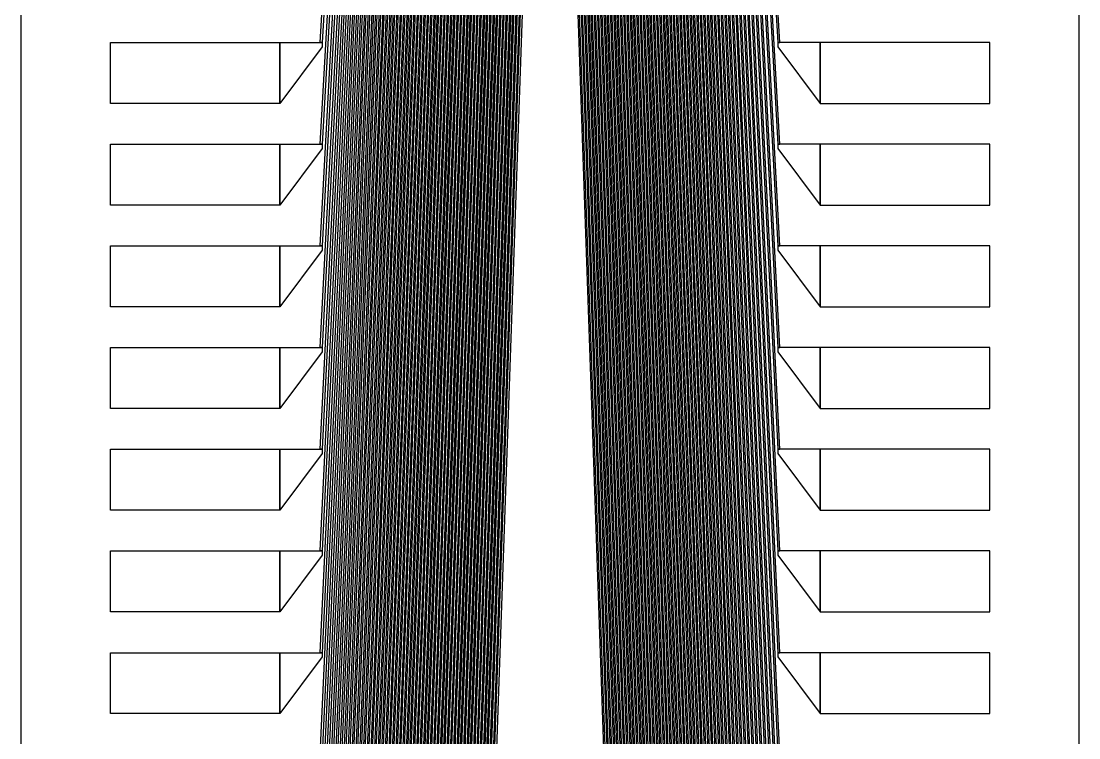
# Model space of a CAD drawing. Header units: inches. Extents: x 106592 to 209533, y 57057 to 74911.
# Drawn here: x 163050 to 164107, y 62342 to 63058 of the extents above; entities that cross this region are included whole.
import ezdxf

# ---------------------------------------------------------------- set-up
doc = ezdxf.new("R2010")
doc.units = ezdxf.units.IN
doc.header["$MEASUREMENT"] = 0
for name, color, linetype in [('metal', 221, 'Continuous'), ('nitride window', 40, 'Continuous'), ('profile', 140, 'Continuous')]:
    doc.layers.add(name, color=color, linetype=linetype)

msp = doc.modelspace()

# ---------------------------------------------------------------- linework, layer by layer
at = {"layer": 'metal'}
for points in [[(163442, 63837.6), (163443.6, 63837.6), (163351.2, 61614.3), (163349.1, 61614.3)], [(163351.2, 61715.9), (163349.1, 61715.9), (163438.8, 63837.6), (163440.4, 63837.6)], [(163435.6, 63837.6), (163437.2, 63837.6), (163351.2, 61817.5), (163349.1, 61817.5)], [(163351.2, 61919.1), (163349.1, 61919.1), (163432.4, 63837.6), (163434, 63837.6)], [(163351.2, 62020.7), (163349.1, 62020.7), (163429.2, 63837.6), (163430.8, 63837.6)], [(163426, 63837.6), (163427.6, 63837.6), (163351.2, 62122.3), (163349.1, 62122.3)], [(163445.2, 63837.6), (163446.8, 63837.6), (163351.2, 61512.7), (163349.1, 61512.7)], [(163448.4, 63837.6), (163450, 63837.6), (163351.2, 61411.1), (163349.1, 61411.1)], [(163474, 63837.6), (163475.6, 63837.6), (163351.2, 60598.2), (163349.1, 60598.2)], [(163470.8, 63837.6), (163472.4, 63837.6), (163351.2, 60699.8), (163349.1, 60699.8)], [(163451.6, 63837.6), (163453.2, 63837.6), (163351.2, 61309.5), (163349.1, 61309.5)], [(163351.2, 61207.9), (163349.1, 61207.9), (163454.8, 63837.6), (163456.4, 63837.6)], [(163351.2, 61106.3), (163349.1, 61106.3), (163458, 63837.6), (163459.6, 63837.6)], [(163461.2, 63837.6), (163462.8, 63837.6), (163351.2, 61004.7), (163349.1, 61004.7)], [(163351.2, 60903.1), (163349.1, 60903.1), (163464.4, 63837.6), (163466, 63837.6)], [(163467.6, 63837.6), (163469.2, 63837.6), (163351.2, 60801.5), (163349.1, 60801.5)], [(163416.4, 63837.6), (163418, 63837.6), (163351.2, 62427.1), (163349.1, 62427.1)], [(163351.2, 62528.7), (163349.1, 62528.7), (163413.2, 63837.6), (163414.8, 63837.6)], [(163410, 63837.6), (163411.6, 63837.6), (163351.2, 62630.3), (163349.1, 62630.3)], [(163351.2, 62731.9), (163349.1, 62731.9), (163406.8, 63837.6), (163408.4, 63837.6)], [(163351.2, 62833.5), (163349.1, 62833.5), (163403.6, 63837.6), (163405.2, 63837.6)], [(163400.4, 63837.6), (163402, 63837.6), (163351.2, 62935.1), (163349.1, 62935.1)], [(163419.6, 63837.6), (163421.2, 63837.6), (163351.2, 62325.5), (163349.1, 62325.5)], [(163422.8, 63837.6), (163424.4, 63837.6), (163351.2, 62223.9), (163349.1, 62223.9)], [(163397.2, 63837.6), (163398.8, 63837.6), (163351.2, 63036.7), (163349.1, 63036.7)], [(163544.4, 63837.6), (163546, 63837.6), (163351.2, 58363), (163349.1, 58363)], [(163351.2, 58464.6), (163349.1, 58464.6), (163541.2, 63837.6), (163542.8, 63837.6)], [(163538, 63837.6), (163539.6, 63837.6), (163351.2, 58566.2), (163349.1, 58566.2)], [(163351.2, 58667.8), (163349.1, 58667.8), (163534.8, 63837.6), (163536.4, 63837.6)], [(163351.2, 58769.4), (163349.1, 58769.4), (163531.6, 63837.6), (163533.2, 63837.6)], [(163528.4, 63837.6), (163530, 63837.6), (163351.2, 58871), (163349.1, 58871)], [(163547.6, 63837.6), (163549.2, 63837.6), (163351.2, 58261.4), (163349.1, 58261.4)], [(163550.8, 63837.6), (163552.4, 63837.6), (163351.2, 58159.7), (163349.1, 58159.7)], [(163576.4, 63837.6), (163578, 63837.6), (163351.2, 57346.9), (163349.1, 57346.9)], [(163573.2, 63837.6), (163574.8, 63837.6), (163351.2, 57448.5), (163349.1, 57448.5)], [(163554, 63837.6), (163555.6, 63837.6), (163351.2, 58058.1), (163349.1, 58058.1)], [(163351.2, 57956.5), (163349.1, 57956.5), (163557.2, 63837.6), (163558.8, 63837.6)], [(163351.2, 57854.9), (163349.1, 57854.9), (163560.4, 63837.6), (163562, 63837.6)], [(163563.6, 63837.6), (163565.2, 63837.6), (163351.2, 57753.3), (163349.1, 57753.3)], [(163351.2, 57651.7), (163349.1, 57651.7), (163566.8, 63837.6), (163568.4, 63837.6)], [(163570, 63837.6), (163571.6, 63837.6), (163351.2, 57550.1), (163349.1, 57550.1)], [(163518.8, 63837.6), (163520.4, 63837.6), (163351.2, 59175.8), (163349.1, 59175.8)], [(163351.2, 59277.4), (163349.1, 59277.4), (163515.6, 63837.6), (163517.2, 63837.6)], [(163512.4, 63837.6), (163514, 63837.6), (163351.2, 59379), (163349.1, 59379)], [(163351.2, 59480.6), (163349.1, 59480.6), (163509.2, 63837.6), (163510.8, 63837.6)], [(163351.2, 59582.2), (163349.1, 59582.2), (163506, 63837.6), (163507.6, 63837.6)], [(163502.8, 63837.6), (163504.4, 63837.6), (163351.2, 59683.8), (163349.1, 59683.8)], [(163522, 63837.6), (163523.6, 63837.6), (163351.2, 59074.2), (163349.1, 59074.2)], [(163525.2, 63837.6), (163526.8, 63837.6), (163351.2, 58972.6), (163349.1, 58972.6)], [(163499.6, 63837.6), (163501.2, 63837.6), (163351.2, 59785.4), (163349.1, 59785.4)], [(163496.4, 63837.6), (163498, 63837.6), (163351.2, 59887), (163349.1, 59887)], [(163477.2, 63837.6), (163478.8, 63837.6), (163351.2, 60496.6), (163349.1, 60496.6)], [(163351.2, 60395), (163349.1, 60395), (163480.4, 63837.6), (163482, 63837.6)], [(163351.2, 60293.4), (163349.1, 60293.4), (163483.6, 63837.6), (163485.2, 63837.6)], [(163486.8, 63837.6), (163488.4, 63837.6), (163351.2, 60191.8), (163349.1, 60191.8)], [(163351.2, 60090.2), (163349.1, 60090.2), (163490, 63837.6), (163491.6, 63837.6)], [(163493.2, 63837.6), (163494.8, 63837.6), (163351.2, 59988.6), (163349.1, 59988.6)], [(163581.2, 63837.6), (163579.6, 63837.6), (163806.3, 57346.9), (163808.4, 57346.9)], [(163584.4, 63837.6), (163582.8, 63837.6), (163806.3, 57448.5), (163808.4, 57448.5)], [(163587.6, 63837.6), (163586, 63837.6), (163806.3, 57550.1), (163808.4, 57550.1)], [(163806.3, 57651.7), (163808.4, 57651.7), (163590.8, 63837.6), (163589.2, 63837.6)], [(163594, 63837.6), (163592.4, 63837.6), (163806.3, 57753.3), (163808.4, 57753.3)], [(163806.3, 57854.9), (163808.4, 57854.9), (163597.2, 63837.6), (163595.6, 63837.6)], [(163806.3, 57956.5), (163808.4, 57956.5), (163600.4, 63837.6), (163598.8, 63837.6)], [(163603.6, 63837.6), (163602, 63837.6), (163806.3, 58058.1), (163808.4, 58058.1)], [(163606.8, 63837.6), (163605.2, 63837.6), (163806.3, 58159.7), (163808.4, 58159.7)], [(163610, 63837.6), (163608.4, 63837.6), (163806.3, 58261.4), (163808.4, 58261.4)], [(163613.2, 63837.6), (163611.6, 63837.6), (163806.3, 58363), (163808.4, 58363)], [(163806.3, 58464.6), (163808.4, 58464.6), (163616.4, 63837.6), (163614.8, 63837.6)], [(163619.6, 63837.6), (163618, 63837.6), (163806.3, 58566.2), (163808.4, 58566.2)], [(163806.3, 58667.8), (163808.4, 58667.8), (163622.8, 63837.6), (163621.2, 63837.6)], [(163806.3, 58769.4), (163808.4, 58769.4), (163626, 63837.6), (163624.4, 63837.6)], [(163629.2, 63837.6), (163627.6, 63837.6), (163806.3, 58871), (163808.4, 58871)], [(163632.4, 63837.6), (163630.8, 63837.6), (163806.3, 58972.6), (163808.4, 58972.6)], [(163635.6, 63837.6), (163634, 63837.6), (163806.3, 59074.2), (163808.4, 59074.2)], [(163638.8, 63837.6), (163637.2, 63837.6), (163806.3, 59175.8), (163808.4, 59175.8)], [(163806.3, 59277.4), (163808.4, 59277.4), (163642, 63837.6), (163640.4, 63837.6)], [(163645.2, 63837.6), (163643.6, 63837.6), (163806.3, 59379), (163808.4, 59379)], [(163806.3, 59480.6), (163808.4, 59480.6), (163648.4, 63837.6), (163646.8, 63837.6)], [(163806.3, 59582.2), (163808.4, 59582.2), (163651.6, 63837.6), (163650, 63837.6)], [(163654.8, 63837.6), (163653.2, 63837.6), (163806.3, 59683.8), (163808.4, 59683.8)], [(163658, 63837.6), (163656.4, 63837.6), (163806.3, 59785.4), (163808.4, 59785.4)], [(163661.2, 63837.6), (163659.6, 63837.6), (163806.3, 59887), (163808.4, 59887)], [(163664.4, 63837.6), (163662.8, 63837.6), (163806.3, 59988.6), (163808.4, 59988.6)], [(163806.3, 60090.2), (163808.4, 60090.2), (163667.6, 63837.6), (163666, 63837.6)], [(163670.8, 63837.6), (163669.2, 63837.6), (163806.3, 60191.8), (163808.4, 60191.8)], [(163806.3, 60293.4), (163808.4, 60293.4), (163674, 63837.6), (163672.4, 63837.6)], [(163806.3, 60395), (163808.4, 60395), (163677.2, 63837.6), (163675.6, 63837.6)], [(163680.4, 63837.6), (163678.8, 63837.6), (163806.3, 60496.6), (163808.4, 60496.6)], [(163683.6, 63837.6), (163682, 63837.6), (163806.3, 60598.2), (163808.4, 60598.2)], [(163686.8, 63837.6), (163685.2, 63837.6), (163806.3, 60699.8), (163808.4, 60699.8)], [(163690, 63837.6), (163688.4, 63837.6), (163806.3, 60801.5), (163808.4, 60801.5)], [(163806.3, 60903.1), (163808.4, 60903.1), (163693.2, 63837.6), (163691.6, 63837.6)], [(163696.4, 63837.6), (163694.8, 63837.6), (163806.3, 61004.7), (163808.4, 61004.7)], [(163806.3, 61106.3), (163808.4, 61106.3), (163699.6, 63837.6), (163698, 63837.6)], [(163806.3, 61207.9), (163808.4, 61207.9), (163702.8, 63837.6), (163701.2, 63837.6)], [(163706, 63837.6), (163704.4, 63837.6), (163806.3, 61309.5), (163808.4, 61309.5)], [(163709.2, 63837.6), (163707.6, 63837.6), (163806.3, 61411.1), (163808.4, 61411.1)], [(163712.4, 63837.6), (163710.8, 63837.6), (163806.3, 61512.7), (163808.4, 61512.7)], [(163715.6, 63837.6), (163714, 63837.6), (163806.3, 61614.3), (163808.4, 61614.3)], [(163806.3, 61715.9), (163808.4, 61715.9), (163718.8, 63837.6), (163717.2, 63837.6)], [(163722, 63837.6), (163720.4, 63837.6), (163806.3, 61817.5), (163808.4, 61817.5)], [(163806.3, 61919.1), (163808.4, 61919.1), (163725.2, 63837.6), (163723.6, 63837.6)], [(163806.3, 62020.7), (163808.4, 62020.7), (163728.4, 63837.6), (163726.8, 63837.6)], [(163731.6, 63837.6), (163730, 63837.6), (163806.3, 62122.3), (163808.4, 62122.3)], [(163734.8, 63837.6), (163733.2, 63837.6), (163806.3, 62223.9), (163808.4, 62223.9)], [(163738, 63837.6), (163736.4, 63837.6), (163806.3, 62325.5), (163808.4, 62325.5)], [(163741.2, 63837.6), (163739.6, 63837.6), (163806.3, 62427.1), (163808.4, 62427.1)], [(163806.3, 62528.7), (163808.4, 62528.7), (163744.4, 63837.6), (163742.8, 63837.6)], [(163747.6, 63837.6), (163746, 63837.6), (163806.3, 62630.3), (163808.4, 62630.3)], [(163806.3, 62731.9), (163808.4, 62731.9), (163750.8, 63837.6), (163749.2, 63837.6)], [(163806.3, 62833.5), (163808.4, 62833.5), (163754, 63837.6), (163752.4, 63837.6)], [(163757.2, 63837.6), (163755.6, 63837.6), (163806.3, 62935.1), (163808.4, 62935.1)], [(163760.4, 63837.6), (163758.8, 63837.6), (163806.3, 63036.7), (163808.4, 63036.7)], [(163139.6, 63036.7), (163308.9, 63036.7), (163308.9, 62975.8), (163139.6, 62975.8)], [(163308.9, 62975.8), (163308.9, 63036.7), (163351.2, 63036.7), (163351.2, 63032.5), (163308.9, 62975.8)], [(163848.6, 62975.8), (163848.6, 63036.7), (163806.3, 63036.7), (163806.3, 63032.5), (163848.6, 62975.8)], [(164018, 63036.7), (163848.6, 63036.7), (163848.6, 62975.8), (164018, 62975.8)], [(163139.6, 62935.1), (163308.9, 62935.1), (163308.9, 62874.2), (163139.6, 62874.2)], [(163308.9, 62874.2), (163308.9, 62935.1), (163351.2, 62935.1), (163351.2, 62930.9), (163308.9, 62874.2)], [(163848.6, 62874.2), (163848.6, 62935.1), (163806.3, 62935.1), (163806.3, 62930.9), (163848.6, 62874.2)], [(164018, 62935.1), (163848.6, 62935.1), (163848.6, 62874.2), (164018, 62874.2)], [(163139.6, 62833.5), (163308.9, 62833.5), (163308.9, 62772.6), (163139.6, 62772.6)], [(163308.9, 62772.6), (163308.9, 62833.5), (163351.2, 62833.5), (163351.2, 62829.3), (163308.9, 62772.6)], [(163848.6, 62772.6), (163848.6, 62833.5), (163806.3, 62833.5), (163806.3, 62829.3), (163848.6, 62772.6)], [(164018, 62833.5), (163848.6, 62833.5), (163848.6, 62772.6), (164018, 62772.6)], [(163139.6, 62731.9), (163308.9, 62731.9), (163308.9, 62671), (163139.6, 62671)], [(163308.9, 62671), (163308.9, 62731.9), (163351.2, 62731.9), (163351.2, 62727.7), (163308.9, 62671)], [(163848.6, 62671), (163848.6, 62731.9), (163806.3, 62731.9), (163806.3, 62727.7), (163848.6, 62671)], [(164018, 62731.9), (163848.6, 62731.9), (163848.6, 62671), (164018, 62671)], [(163139.6, 62630.3), (163308.9, 62630.3), (163308.9, 62569.4), (163139.6, 62569.4)], [(163308.9, 62569.4), (163308.9, 62630.3), (163351.2, 62630.3), (163351.2, 62626.1), (163308.9, 62569.4)], [(163848.6, 62569.4), (163848.6, 62630.3), (163806.3, 62630.3), (163806.3, 62626.1), (163848.6, 62569.4)], [(164018, 62630.3), (163848.6, 62630.3), (163848.6, 62569.4), (164018, 62569.4)], [(163139.6, 62528.7), (163308.9, 62528.7), (163308.9, 62467.8), (163139.6, 62467.8)], [(163308.9, 62467.8), (163308.9, 62528.7), (163351.2, 62528.7), (163351.2, 62524.5), (163308.9, 62467.8)], [(163848.6, 62467.8), (163848.6, 62528.7), (163806.3, 62528.7), (163806.3, 62524.5), (163848.6, 62467.8)], [(164018, 62528.7), (163848.6, 62528.7), (163848.6, 62467.8), (164018, 62467.8)], [(163139.6, 62427.1), (163308.9, 62427.1), (163308.9, 62366.2), (163139.6, 62366.2)], [(163308.9, 62366.2), (163308.9, 62427.1), (163351.2, 62427.1), (163351.2, 62422.9), (163308.9, 62366.2)], [(163848.6, 62366.2), (163848.6, 62427.1), (163806.3, 62427.1), (163806.3, 62422.9), (163848.6, 62366.2)], [(164018, 62427.1), (163848.6, 62427.1), (163848.6, 62366.2), (164018, 62366.2)]]:
    msp.add_lwpolyline(points, close=True, dxfattribs=at)
at = {"layer": 'nitride window'}
for points in [[(163139.6, 63036.7), (163308.9, 63036.7), (163308.9, 62975.8), (163139.6, 62975.8)], [(164018, 63036.7), (163848.6, 63036.7), (163848.6, 62975.8), (164018, 62975.8)], [(163139.6, 62935.1), (163308.9, 62935.1), (163308.9, 62874.2), (163139.6, 62874.2)], [(164018, 62935.1), (163848.6, 62935.1), (163848.6, 62874.2), (164018, 62874.2)], [(163139.6, 62833.5), (163308.9, 62833.5), (163308.9, 62772.6), (163139.6, 62772.6)], [(164018, 62833.5), (163848.6, 62833.5), (163848.6, 62772.6), (164018, 62772.6)], [(163139.6, 62731.9), (163308.9, 62731.9), (163308.9, 62671), (163139.6, 62671)], [(164018, 62731.9), (163848.6, 62731.9), (163848.6, 62671), (164018, 62671)], [(163139.6, 62630.3), (163308.9, 62630.3), (163308.9, 62569.4), (163139.6, 62569.4)], [(164018, 62630.3), (163848.6, 62630.3), (163848.6, 62569.4), (164018, 62569.4)], [(163139.6, 62528.7), (163308.9, 62528.7), (163308.9, 62467.8), (163139.6, 62467.8)], [(164018, 62528.7), (163848.6, 62528.7), (163848.6, 62467.8), (164018, 62467.8)], [(163139.6, 62427.1), (163308.9, 62427.1), (163308.9, 62366.2), (163139.6, 62366.2)], [(164018, 62427.1), (163848.6, 62427.1), (163848.6, 62366.2), (164018, 62366.2)]]:
    msp.add_lwpolyline(points, close=True, dxfattribs=at)
at = {"layer": 'profile'}
msp.add_lwpolyline([(163050.5, 64171.2), (163422.1, 64311), (164107.1, 64311), (164107.1, 63971.2), (164107.1, 57286), (164087.1, 57266), (163070.5, 57266), (163050.5, 57286)], close=True, dxfattribs=at)

doc.saveas('drawing.dxf')
